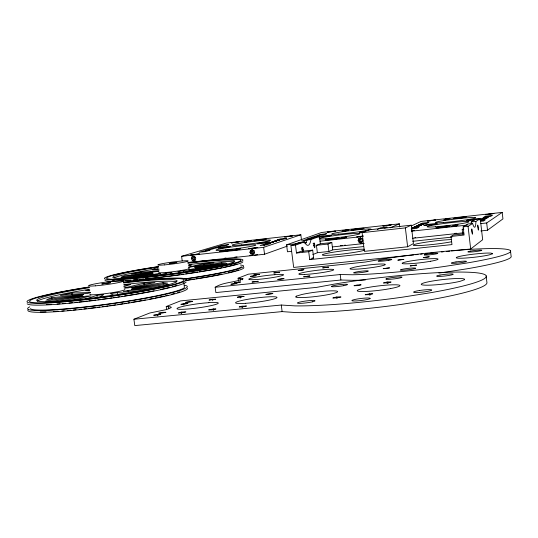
<?xml version="1.0" encoding="UTF-8"?>
<svg xmlns="http://www.w3.org/2000/svg" width="538" height="538" viewBox="0 0 538 538"><rect width="100%" height="100%" fill="white"/><g stroke="black" fill="none" stroke-linecap="round" stroke-linejoin="round"><path stroke-width="0.81" d="M451.483 250.984L470.683 248.98L482.673 239.719L480.246 218.717L475.915 221.421L475.881 222.517A22.287 2.865 83.7 0 1 472.895 224.4L472.626 223.478L467.838 224.003L463.131 226.875L464.079 235.045L451.012 236.451L451.967 244.588L309.713 259.605L308.725 251.71L312.679 250.136L313.654 257.937L309.713 259.605M471.18 223.028L471.214 221.938L475.666 219.222L480.246 218.717M312.84 254.575L317.353 252.712L316.425 245.301L320.366 243.775L319.451 236.451L310.924 239.544L310.756 240.614A21.513 5.481 83.6 0 1 304.891 242.759L304.468 241.892L300.002 242.376L290.917 245.644L293.667 267.433L413.904 254.898M319.451 236.451L315.174 236.922L306.546 240.029L306.371 241.098A21.493 5.548 83.5 0 1 305.705 243.378M191.4 258.677L191.824 256.996L193.263 256.162L194.884 256.66L195.731 258.206L195.314 259.894L193.868 260.728L192.248 260.224L191.4 258.677L192.705 258.28L193.122 256.599L191.824 256.996M194.776 259.437L193.929 257.897L194.352 256.222M249.941 252.329L250.378 250.621L251.865 249.773L253.519 250.278L254.38 251.845L253.943 253.553L252.456 254.4L250.802 253.896L249.941 252.329L251.085 251.939L251.522 250.237L252.51 249.672M254.118 253.465L253.021 253.129L252.161 251.576L252.598 249.874M358.133 240.587L358.611 238.838L360.171 237.964L361.906 238.475L362.794 240.082L362.316 241.831L360.749 242.705L359.021 242.187L358.133 240.587L358.974 240.224L359.451 238.482L360.487 237.897M362.37 241.992L360.655 241.481L359.767 239.887L360.245 238.146M345.201 245.046L344.623 245.234M340.426 245.658L342.363 245.57M170.082 274.01L171.898 272.403L166.027 273.082L157.755 275.752M480.858 230.936L487.529 230.217L502.936 218.905L502.196 212.409L421.066 221.421L411.415 225.906M99.483 297.4L103.572 294.602L96.887 295.369L84.338 299.41M480.851 223.6L486.695 222.961L502.196 212.409M463.131 226.875L468.047 226.337L472.626 223.478M451.012 236.451L453.305 235.019L463.796 233.895M462.727 234.084L462.196 229.491L463.292 228.805M407.629 246.774L413.44 243.579L411.24 225.187L369.021 229.854L362.101 232.658L364.387 251.36L407.629 246.774L405.363 227.897L411.24 225.187M414.859 237.762L415.497 237.426M225.193 264.804L227.103 263.822L196.626 267.662L195.408 268.227L223.727 265.221M164.467 286.095L168.125 284.34L133.249 288.724L131.521 289.491L163.646 286.176M360.749 242.705L361.583 242.335L359.861 241.824L359.021 242.187M360.655 241.481L362.841 240.526M390.171 227.809L399.378 223.828L399.761 227.009M359.767 239.887L362.699 238.63M384.657 228.105L387.125 227.056L380.716 227.769L378.187 228.825M358.611 238.838L359.451 238.482M317.353 252.712L328.913 251.481L332.706 249.874L363.56 246.572M316.425 245.301L327.992 244.05L331.798 242.537L332.706 249.874M486.157 275.954L486.897 282.376A107.714 11.675 -6.8 0 1 431.745 299.545L403.48 304.064A107.714 11.675 -6.8 0 1 295.846 312.565L282.12 311.603L134.782 325.591L133.915 319.242L149.772 313.002L166.706 309.532L171.319 307.534L170.802 306.889L166.242 306.519L166.639 309.484M166.242 306.519L180.465 300.917L316.512 287.386L333.661 284.225A107.755 11.137 -6.8 0 1 474.503 272.578A107.755 11.137 -6.8 0 1 430.925 292.665L402.646 297.144A107.755 11.137 -6.8 0 1 294.999 305.88L281.28 305.039L133.915 319.242M365.282 279.989A90.431 8.157 -6.7 0 1 353.21 280.325L340.897 280.016L215.866 292.578L215.166 287.252C223.721 281.872 234.333 282.84 243.196 278.765L238.099 278.22L238.475 281.105M238.099 278.22L248.348 274.185L365.295 262.046L379.505 259.538A90.458 7.788 -6.7 0 1 499.419 248.684A90.458 7.788 -6.7 0 1 466.264 263.116L443.083 266.66A90.458 7.788 -6.7 0 1 352.525 274.763L340.218 274.535L215.166 287.252M304.468 241.892L295.49 245.146L296.485 253.028L300.574 251.441L312.679 250.136M51.796 297.709L46.752 299.605L81.594 295.221L83.578 294.434L51.796 297.709L52.004 299.168M188.293 262.463L264.535 254.245L287.413 246.074M291.636 251.327L287.467 251.777L286.586 244.83L321.63 232.47L399.378 223.828M252.456 254.4L253.593 254.01L251.939 253.499L250.802 253.896M253.021 253.129L254.508 252.618M252.161 251.576L254.4 250.816M182.194 260.822L181.595 256.303L263.654 247.339L300.836 234.776L301.515 240.224M250.378 250.621L251.522 250.237M263.976 244.306L260.19 245.55L266.66 244.844L270.379 243.6L263.976 244.306L264.185 245.967M123.7 286.727L130.62 284.501L124.063 285.254M188.757 265.759L191.858 264.763L188.596 265.14M193.868 260.728L195.166 260.325L193.552 259.82L192.248 260.224M193.929 257.897L195.442 257.433M181.595 256.303L226.263 243.068L300.836 234.776M208.596 302.686L208.879 302.618A20.679 2.044 -7.7 0 1 208.058 306.25A20.679 2.044 -7.7 0 1 177.083 308.825A20.679 2.044 -7.7 0 1 204.164 303.055L208.885 302.659M71.769 300.466L90.956 295.9L86.188 296.149L59.012 301.502M124.11 287.998L143.935 283.277L155.005 282.611L128.051 287.917L124.776 288.086M274.636 274.696L274.857 274.642A17.391 1.459 -7.3 0 1 275.712 277.043A17.391 1.459 -7.3 0 1 249.007 279.464A17.391 1.459 -7.3 0 1 270.802 275.039L274.884 274.669M311.314 238.637L311.798 238.502L306.842 239.087L310.863 238.717M146.941 276.781L160.727 273.586L156.37 273.876L135.072 277.938M188.569 267.137L203.801 263.607L213.895 262.9L188.623 267.379M154.285 288.482L128.111 290.433L123.242 291.488L140.445 290.964M90.418 292.753L87.149 293.486L60.431 295.476L71.978 293.055L90.371 292.497M158.394 271.428L131.487 274.01L141.03 272.067L158.945 271.219M313.782 237.749L309.343 238.233L314.071 237.567M163.095 282.558L131.433 287.917L133.209 288.186L167.607 283.143L163.095 282.558L163.29 284.01M242.026 306.216L239.181 306.949L242.685 306.895L246.478 306.028L242.026 306.216L242.234 307.81M181.414 312.107C169.873 314.804 195.718 310.829 181.414 312.107L181.622 313.681M126.248 278.375L153.256 273.923L151.595 273.741L120.969 278.166L123.155 278.455M221.488 262.685L194.474 267.137L196.303 267.285L226.021 262.995L221.488 262.685L221.683 264.165M128.629 293.304L117.244 292.591L110.525 293.654L113.451 295.241M183.7 303.6C172.913 306.055 197.15 302.369 183.7 303.6L183.902 305.08M240.009 296.599L237.345 297.245L244.124 296.398L240.009 296.599L240.204 298.079M377.414 229.423L377.952 229.336M192.355 270.883L183.653 270.701L177.917 271.589L181.024 272.463M456.406 233.216L454.59 233.465M301.831 270.204L303.936 269.706L298.186 270.426L301.831 270.204L301.092 270.305M89.799 289.962L85.65 290.607L89.745 290.863M237.043 256.868L234.702 257.171M159.033 269.067L152.604 270.049L159.073 270.184M480.078 219.988L484.22 219.639L480.138 220.224M315.342 237.002C322.296 235.745 306.109 237.877 314.723 237.09M387.017 282.1C374.199 284.562 400.743 281.287 387.017 282.1L387.205 283.627M157.627 314.347L153.666 315.214L156.861 315.187L160.795 314.219L157.627 314.347L157.836 315.907M336.761 297.016C322.901 299.753 351.112 296.203 336.761 297.016L336.963 298.651M212.591 299.283L209.02 300.056L215.731 299.215L212.591 299.283L212.779 300.749M240.56 297.178L241.488 297.05M213.451 308.933L208.67 309.901L212.059 309.861L215.913 308.994L213.451 308.933L213.66 310.52M362.101 232.658L405.363 227.897M308.745 239.383L305.483 239.74L302.094 240.957L307.03 240.412M412.054 228.025L418.873 227.278L416.594 228.388L411.234 228.973M480.481 220.506L485.155 219.988L483.554 221.037L480.407 221.387M306.546 240.029L310.924 239.544M471.214 221.938L475.915 221.421M369.727 293.782L365.228 294.743L369.202 294.649L372.726 293.795L369.727 293.782L369.929 295.423M300.554 242.806L295.624 243.586L298.805 243.237M363.217 235.953L356.721 236.908L363.244 236.195M412.162 230.6L414.65 230.331L411.509 230.916M286.586 244.83L297.433 243.647M304.111 242.914L306.613 242.638M319.962 241.185L362.518 236.532M411.59 231.172L467.502 225.059M290.917 245.644L295.49 245.146M313.069 243.606L314.522 243.445L314.952 246.902L314.622 247.783L313.715 245.57L314.01 242.894L314.522 243.445M320.366 243.775L331.798 242.537M313.459 245.267L314.912 245.113M462.196 229.491L463.837 229.316M301.381 248.025L302.874 247.863L303.324 251.441M301.791 249.74L303.291 249.578M194.494 261.522L196.767 261.28M249.787 255.563L252.12 255.308M254.454 255.059L257.567 254.723M360.03 243.674L362.478 243.411M332.518 246.922L364.219 243.506M412.444 238.307L463.332 232.826M296.485 253.028L308.725 251.71M412.747 241.3L451.933 237.103M312.04 258.106L313.654 257.937M415.578 254.73L418.08 254.467M420.588 254.205L422.256 254.03M425.598 253.68L427.266 253.506M430.608 253.163L433.11 252.9M441.463 252.026L443.13 251.851M446.473 251.508L449.808 251.159M213.458 267.251L192.712 268.96L188.704 269.807L205.005 269.027M215.119 267.11L216.78 266.976M302.874 247.863L302.329 247.292L301.973 248.206L302.423 251.797M358.974 240.224L359.861 241.824M251.085 251.939L251.939 253.499M192.705 258.28L193.552 259.82M96.887 295.369L97.196 297.635M71.978 293.055L72.274 295.201M128.111 290.433L128.32 291.932M117.244 292.591L117.553 294.851M143.935 283.277L144.157 284.938M141.03 272.067L141.232 273.533M183.653 270.701L183.855 272.235M183.74 282.376L184.433 287.561A77.949 6.416 -7.9 0 1 106.49 304.239A77.949 6.416 -7.9 0 1 30.417 308.644M166.027 273.082L166.235 274.622M168.448 306.539L168.75 308.772M203.801 263.607L203.989 265.066M242.416 278.354L242.604 279.807M240.116 278.18L240.399 280.345M263.654 247.339L264.535 254.245M281.28 305.039L282.12 311.603M327.992 244.05L328.913 251.481M340.218 274.535L340.897 280.016M387.925 281.993L388.113 283.526M468.047 226.337L470.683 248.98M510.488 250.789L511.1 256.175A90.431 8.157 -6.7 0 1 466.923 268.812L443.756 272.383A90.431 8.157 -6.7 0 1 438.867 273.055M486.695 222.961L487.529 230.217M226.021 258.005A6.859 0.444 -7.4 0 1 224.857 258.139M318.819 237.002A6.678 0.39 -7.1 0 1 326.196 235.59A6.678 0.39 -7.1 0 1 330.682 235.637A6.678 0.39 -7.1 0 1 319.511 237.009M362.975 232.329A6.745 0.39 -7 0 1 359.451 232.322A6.745 0.39 -7 0 1 365.618 231.253M474.207 220.076A6.954 0.41 -6.7 0 1 466.338 220.58A6.954 0.41 -6.7 0 1 474.65 219.215A6.954 0.41 -6.7 0 1 479.661 219.181M184.581 285.288A80.619 6.638 -7.9 0 1 108.663 304.192A80.619 6.638 -7.9 0 1 29.731 306.842M186.182 282.067A80.471 6.301 -7.9 0 1 105.663 298.967A80.471 6.301 -7.9 0 1 27.149 303.755M176.76 285.422A77.97 6.106 -7.9 0 1 172.658 286.593M169.147 287.494A77.97 6.106 -7.9 0 1 160.761 289.417M154.056 290.802A77.97 6.106 -7.9 0 1 137.486 293.862M136.713 293.997A77.97 6.106 -7.9 0 1 124.52 295.987M122.846 296.25A77.97 6.106 -7.9 0 1 121.164 296.505M119.483 296.761A77.97 6.106 -7.9 0 1 117.802 297.016M116.154 297.258A77.97 6.106 -7.9 0 1 113.706 297.615M112.065 297.85A77.97 6.106 -7.9 0 1 109.584 298.2M107.93 298.435A77.97 6.106 -7.9 0 1 102.119 299.222M100.472 299.437A77.97 6.106 -7.9 0 1 98.01 299.753M95.576 300.07A77.97 6.106 -7.9 0 1 93.888 300.278M92.206 300.486A77.97 6.106 -7.9 0 1 88.844 300.89M87.176 301.085A77.97 6.106 -7.9 0 1 83.854 301.462M82.213 301.65A77.97 6.106 -7.9 0 1 78.978 302M77.391 302.168A77.97 6.106 -7.9 0 1 75.044 302.41M72.428 302.672A77.97 6.106 -7.9 0 1 68.985 302.995M65.629 303.298A77.97 6.106 -7.9 0 1 62.381 303.573M60.027 303.762A77.97 6.106 -7.9 0 1 57.021 303.977M51.54 304.326A77.97 6.106 -7.9 0 1 46.557 304.562M123.646 282.437A77.976 6.005 -7.9 0 1 170.499 285.315A77.976 6.005 -7.9 0 1 42.919 302.86A77.976 6.005 -7.9 0 1 88.878 287.218M179.712 291.798A77.943 6.517 -7.9 0 1 177.695 292.477M174.494 293.445A77.943 6.517 -7.9 0 1 171.743 294.199M167.997 295.154A77.943 6.517 -7.9 0 1 165.751 295.692M164.184 296.055A77.943 6.517 -7.9 0 1 157.405 297.534M156.518 297.722A77.943 6.517 -7.9 0 1 155.025 298.032M153.505 298.341A77.943 6.517 -7.9 0 1 149.537 299.121M145.388 299.908A77.943 6.517 -7.9 0 1 143.686 300.217M141.965 300.534A77.943 6.517 -7.9 0 1 131.312 302.369M129.671 302.638A77.943 6.517 -7.9 0 1 128.017 302.907M126.356 303.176A77.943 6.517 -7.9 0 1 124.681 303.439M123.007 303.701A77.943 6.517 -7.9 0 1 117.963 304.468M115.529 304.831A77.943 6.517 -7.9 0 1 109.765 305.658M108.104 305.887A77.943 6.517 -7.9 0 1 105.616 306.23M103.962 306.452A77.943 6.517 -7.9 0 1 102.307 306.673M99.839 306.996A77.943 6.517 -7.9 0 1 97.398 307.312M95.744 307.514A77.943 6.517 -7.9 0 1 88.192 308.429M86.524 308.617A77.943 6.517 -7.9 0 1 84.049 308.893M81.608 309.162A77.943 6.517 -7.9 0 1 79.2 309.417M76.066 309.733A77.943 6.517 -7.9 0 1 73.444 309.996M70.855 310.238A77.943 6.517 -7.9 0 1 67.479 310.534M64.204 310.809A77.943 6.517 -7.9 0 1 61.823 310.991M58.043 311.26A77.943 6.517 -7.9 0 1 53.444 311.536M46.053 311.838A77.943 6.517 -7.9 0 1 40.236 311.879M124.762 289.431A17.687 1.385 -7.9 0 1 107.136 293.425A17.687 1.385 -7.9 0 1 90.081 294.151M123.874 282.235A80.478 6.194 -7.9 0 1 172.523 285.167A80.478 6.194 -7.9 0 1 40.706 303.284A80.478 6.194 -7.9 0 1 88.743 287.063M37.317 301.166A70.861 5.548 -7.9 0 1 89.14 289.37M123.747 284.595A70.861 5.548 -7.9 0 1 176.316 281.979M187.533 288.334A80.606 6.738 -7.9 0 1 103.094 306.821A80.606 6.738 -7.9 0 1 28.413 309.532M123.525 282.954A70.868 5.454 -7.9 0 1 164.433 285.812A70.868 5.454 -7.9 0 1 48.918 301.67A70.868 5.454 -7.9 0 1 89.718 287.601M364.374 250.21A21.641 1.56 -7 0 1 331.455 255.086A21.641 1.56 -7 0 1 331.025 252.591A21.641 1.56 -7 0 1 364.219 249.282M451.483 241.764A22.179 1.614 -6.7 0 1 419.996 245.516A22.179 1.614 -6.7 0 1 419.949 243.196A22.179 1.614 -6.7 0 1 451.443 239.544M240.439 265.032A69.947 5.098 -7.6 0 1 185.018 279.014M242.887 261.838A69.819 4.835 -7.6 0 1 176.363 275.335A69.819 4.835 -7.6 0 1 104.971 280.473M241.34 266.646A67.64 4.923 -7.6 0 1 184.151 278.946M237.177 263.923A67.653 4.687 -7.6 0 1 230.163 265.873M229.511 266.028A67.653 4.687 -7.6 0 1 223.586 267.352M221.925 267.695A67.653 4.687 -7.6 0 1 199.349 271.764M197.715 272.026A67.653 4.687 -7.6 0 1 185.879 273.829M183.519 274.172A67.653 4.687 -7.6 0 1 181.131 274.508M179.524 274.73A67.653 4.687 -7.6 0 1 159.994 277.238M158.34 277.426A67.653 4.687 -7.6 0 1 150.297 278.321M149.524 278.402A67.653 4.687 -7.6 0 1 145.3 278.839M143.633 279A67.653 4.687 -7.6 0 1 139.571 279.383M137.217 279.592A67.653 4.687 -7.6 0 1 133.471 279.901M130.788 280.11A67.653 4.687 -7.6 0 1 125.731 280.446M114.305 280.849A67.653 4.687 -7.6 0 1 112.186 280.816M153.599 268.946A67.653 4.687 -7.6 0 1 155.206 268.697M188.011 262.82A67.66 4.607 -7.6 0 1 229.201 264.501A67.66 4.607 -7.6 0 1 118.347 279.215A67.66 4.607 -7.6 0 1 158.266 266.767M189.006 268.341A15.353 1.063 -7.6 0 1 174.601 271.508A15.353 1.063 -7.6 0 1 158.892 272.41M188.038 262.678A69.826 4.755 -7.6 0 1 230.957 264.366A69.826 4.755 -7.6 0 1 116.302 279.565A69.826 4.755 -7.6 0 1 158.636 266.572M114.117 277.769A61.487 4.257 -7.6 0 1 157.99 268.684M188.946 264.568A61.487 4.257 -7.6 0 1 234.057 262.114M187.93 263.216A61.493 4.19 -7.6 0 1 223.936 264.938A61.493 4.19 -7.6 0 1 123.626 278.254A61.493 4.19 -7.6 0 1 158.616 267.11M238.522 269.861A67.633 5.003 -7.6 0 1 236.733 270.479M235.301 270.917A67.633 5.003 -7.6 0 1 228.24 272.739M221.891 274.138A67.633 5.003 -7.6 0 1 220.15 274.494M219.262 274.669A67.633 5.003 -7.6 0 1 196.067 278.771M194.386 279.034A67.633 5.003 -7.6 0 1 192.698 279.296M190.997 279.558A67.633 5.003 -7.6 0 1 186.72 280.197M243.781 267.42A69.947 5.178 -7.6 0 1 185.227 280.607M478.437 229.222L478.309 230.109L477.717 225.039L478.437 229.222M472.539 233.257L472.398 234.185L471.765 231.777L471.786 228.926L472.539 233.257M110.586 282.699L101.877 283.963L110.586 282.699M279.424 240.278L274.615 240.923L279.424 240.278M276.747 241.165L271.905 241.811L276.747 241.165M429.176 256.814L423.292 257.554L429.176 256.814M424.314 254.817L424.267 254.965A6.859 0.558 -6.7 0 0 429.99 254.797A6.859 0.558 -6.7 0 0 437.28 253.613L437.777 253.411A6.859 0.558 -6.7 0 0 432.081 253.438A6.859 0.558 -6.7 0 0 424.314 254.817M415.43 268.166L415.356 268.354A7.619 0.693 -6.8 0 1 406.6 269.955A7.619 0.693 -6.8 0 1 400.447 269.868L401.045 269.619A7.619 0.693 -6.8 0 1 409.189 268.274A7.619 0.693 -6.8 0 1 415.43 268.166M416.513 265.113L410.259 265.9L416.513 265.113M423.245 224.333L418.362 224.945L423.245 224.333M421.584 225.119L416.668 225.738L421.584 225.119M403.789 259.383L397.938 260.123L403.789 259.383M386.109 278.906L385.988 279.121A8.083 0.78 -6.8 0 0 392.532 279.067A8.083 0.78 -6.8 0 0 401.254 277.601L401.893 277.326A8.083 0.78 -6.8 0 0 395.45 277.178A8.083 0.78 -6.8 0 0 386.109 278.906M389.485 267.89L383.271 268.67L389.485 267.89M370.09 298.348L369.922 298.637A9.173 1.009 -6.9 0 1 359.115 300.722A9.173 1.009 -6.9 0 1 352.108 300.345L352.915 299.996A9.173 1.009 -6.9 0 1 362.881 298.274A9.173 1.009 -6.9 0 1 370.09 298.348M360.944 284.851L357.649 285.617L354.004 285.725L357.299 284.965L360.944 284.851M346.674 237.13L341.933 237.735L346.674 237.13M344.333 238.052L339.559 238.664L344.333 238.052M348.631 229.867L344.313 230.419L348.631 229.867M346.533 230.661L342.181 231.212L346.533 230.661M350.366 268.375L349.976 268.818A17.794 1.52 -6.9 0 0 372.969 267.44A17.794 1.52 -6.9 0 0 382.484 264.003A17.794 1.52 -6.9 0 0 354.535 267.171L350.366 268.375M213.546 248.677L208.704 249.323L213.546 248.677M210.385 249.625L205.503 250.278L210.385 249.625M328.516 267.164L322.76 267.884L328.516 267.164M296.324 296.176L295.624 296.821A21.157 2.159 -7.1 0 0 322.127 295.638A21.157 2.159 -7.1 0 0 334.75 290.883A21.157 2.159 -7.1 0 0 301.67 294.542L296.324 296.176M309.875 275.994L303.768 276.761L309.875 275.994M272.8 293.56L265.994 294.414L272.8 293.56M283.916 278.644L277.843 279.404L283.916 278.644M279.552 272.228L273.855 272.948L279.552 272.228M258.153 281.28L252.114 282.04L258.153 281.28M492.122 215.435L490.669 216.39L483.904 217.137L485.424 216.175L492.122 215.435M319.485 235.792L314.71 236.39L319.485 235.792M493.81 213.546L485.686 214.649L493.81 213.546M259.45 274.299L253.781 275.012L259.45 274.299M256.068 275.678L250.345 276.391L256.068 275.678M487.065 218.004L481.9 218.61L487.065 218.004M488.242 217.258L483.117 217.863L488.242 217.258M240.479 281.999L234.528 282.746L240.479 281.999M236.976 283.418L231.031 284.239L236.976 283.418M192.375 301.515L185.697 302.349L192.375 301.515M165.791 312.296L161.891 313.156L158.717 313.183L162.617 312.329L165.791 312.296M240.459 248.764L235.819 249.356L240.459 248.764M237.352 249.753L232.672 250.352L237.352 249.753M251.636 240.634L247.399 241.179L251.636 240.634M152.187 272.954L121.023 277.171L124.641 275.752L152.886 272.753L152.187 272.954M248.886 241.488L244.622 242.033L248.886 241.488M273.546 242.167L268.738 242.773L273.546 242.167M270.796 243.082L265.954 243.694L270.796 243.082M464.529 279.699L460.192 281.287A21.863 2.266 -6.5 0 1 426.957 285.201A21.863 2.266 -6.5 0 1 431.294 281.246A21.863 2.266 -6.5 0 1 463.036 278.697L464.516 279.101L464.529 279.699M435.686 220.002L427.596 221.098L435.686 220.002M428.786 222.45L426.715 223.458L420.124 224.185L422.263 223.169L428.786 222.45M417.878 226.834L412.747 227.433L417.878 226.834M419.566 226.014L414.542 226.646L419.566 226.014M492.566 253.761L489.123 254.925A18.346 1.58 -6.5 0 1 461.268 258.233A18.346 1.58 -6.5 0 1 464.301 255.476A18.346 1.58 -6.5 0 1 491.107 253.116L492.566 253.761M220.15 246.76L215.476 247.352L220.15 246.76M217.076 247.682L212.369 248.274L217.076 247.682M391.065 224.958L383.002 226.047L391.065 224.958M176.827 262.463L169.248 263.418L176.827 262.463M456.459 225.832L451.564 226.417L456.459 225.832M457.952 224.985L453.09 225.563L457.952 224.985M335.369 231.145L327.346 232.228L335.369 231.145M326.499 233.774L323.466 234.871L317.158 235.57L320.251 234.46L326.499 233.774M485.417 218.865L480.36 219.423L485.417 218.865M449.822 218.67L445.397 219.168L449.822 218.67M448.436 219.39L443.971 219.894L448.436 219.39M257.749 247.493L248.899 248.697L257.749 247.493M292.591 235.893L284.602 236.976L292.591 235.893M286.599 238.186L283.203 239.323L277.009 240.009L280.459 238.865L286.599 238.186M209.827 250.257L205.55 251.549L199.255 252.241L203.593 250.943L209.827 250.257M228.502 244.622L224.595 245.799L218.549 246.471L222.517 245.281L228.502 244.622M199.363 253.875L190.56 255.073L199.363 253.875M239.175 241.824L231.219 242.9L239.175 241.824M312.531 301.798L310.722 302.181A8.87 0.948 -7.2 0 1 298.637 303.345A8.87 0.948 -7.2 0 1 301.757 301.65L303.862 301.287A8.87 0.948 -7.2 0 1 312.343 300.466L313.768 300.486A8.87 0.948 -7.2 0 1 312.531 301.798M439.99 275.073L438.443 275.395A8.332 0.82 -6.6 0 0 438.268 276.424L439.775 276.404A8.332 0.82 -6.6 0 0 448.013 275.591L449.909 275.268A8.332 0.82 -6.6 0 0 451.557 273.923A8.332 0.82 -6.6 0 0 439.99 275.073M366.486 271.703L365.026 271.999A7.404 0.659 -6.9 0 1 354.845 273.035A7.404 0.659 -6.9 0 1 357.01 271.851L358.738 271.569A7.404 0.659 -6.9 0 1 365.894 270.843L367.145 270.822A7.404 0.659 -6.9 0 1 366.486 271.703M470.521 251.098L469.244 251.354A7.048 0.585 -6.5 0 0 469.297 252.06L470.602 252.019A7.048 0.585 -6.5 0 0 477.589 251.3L479.163 251.038A7.048 0.585 -6.5 0 0 480.34 250.083A7.048 0.585 -6.5 0 0 470.521 251.098M419.465 290.513L417.38 290.87A9.159 1.002 -6.6 0 0 414.146 292.41L415.262 292.517A9.159 1.002 -6.6 0 0 426.997 291.475A9.159 1.002 -6.6 0 0 431.167 289.753L430.03 289.652A9.159 1.002 -6.6 0 0 419.465 290.513M390.595 288.57L385.544 289.431A21.48 2.213 -6.8 0 1 364.347 291.502L360.689 291.488A21.48 2.213 -6.8 0 1 366.849 287.682L371.778 286.848A21.48 2.213 -6.8 0 1 392.424 284.817L396.116 284.804A21.48 2.213 -6.8 0 1 390.595 288.57M82.919 296.115L49.059 301.845L45.77 301.018L81.366 295.799L82.919 296.115M456.009 261.932L454.301 262.214A7.626 0.686 -6.5 0 0 451.866 263.304L452.848 263.351A7.626 0.686 -6.5 0 0 462.667 262.409A7.626 0.686 -6.5 0 0 465.874 261.186L464.886 261.138A7.626 0.686 -6.5 0 0 456.009 261.932M343.708 285.651L341.791 285.974A8.09 0.787 -7 0 1 332.592 286.754L331.724 286.667A8.09 0.787 -7 0 1 336.082 285.187A8.09 0.787 -7 0 1 346.203 284.246L347.084 284.326A8.09 0.787 -7 0 1 343.708 285.651M430.669 261.253L426.5 261.939A18.05 1.547 -6.7 0 1 408.618 263.775L405.423 263.842A18.05 1.547 -6.7 0 1 409.754 261.165L413.836 260.5A18.05 1.547 -6.7 0 1 431.328 258.697L434.543 258.617A18.05 1.547 -6.7 0 1 430.669 261.253M388.833 260.291L387.239 260.547A6.859 0.565 -6.9 0 1 379.344 261.273L378.557 261.233A6.859 0.565 -6.9 0 1 381.946 260.136A6.859 0.565 -6.9 0 1 390.622 259.289L391.422 259.323A6.859 0.565 -6.9 0 1 388.833 260.291M220.856 247.984A6.537 0.37 -7.4 0 0 230.842 246.397A6.537 0.37 -7.4 0 0 221.4 247.265A6.537 0.37 -7.4 0 0 220.856 247.984M222.409 251.475A6.866 0.41 -7.4 0 0 232.887 249.793A6.866 0.41 -7.4 0 0 222.967 250.695A6.866 0.41 -7.4 0 0 222.409 251.475M225.483 249.908A20.088 1.163 -7.4 0 0 255.866 245.039A20.088 1.163 -7.4 0 0 226.491 247.749A20.088 1.163 -7.4 0 0 225.483 249.908M260.069 243.667A6.591 0.377 -7.3 0 0 269.968 242.087A6.591 0.377 -7.3 0 0 260.271 242.981A6.591 0.377 -7.3 0 0 260.069 243.667M256.848 240.661A6.288 0.343 -7.3 0 0 266.31 239.168A6.288 0.343 -7.3 0 0 257.077 240.035A6.288 0.343 -7.3 0 0 256.848 240.661M241.501 244.898A19.307 1.076 -7.3 0 0 270.513 240.284A19.307 1.076 -7.3 0 0 242.093 242.941A19.307 1.076 -7.3 0 0 241.501 244.898M327.326 239.961A7.014 0.43 -7.1 0 0 338.859 238.307A7.014 0.43 -7.1 0 0 330.029 238.899A7.014 0.43 -7.1 0 0 327.326 239.961M325.92 238.778A20.538 1.217 -7.1 0 0 359.498 233.969A20.538 1.217 -7.1 0 0 333.278 235.792A20.538 1.217 -7.1 0 0 325.92 238.778M353.54 229.901A6.429 0.356 -7 0 0 364.038 228.415A6.429 0.356 -7 0 0 355.8 229.013A6.429 0.356 -7 0 0 353.54 229.901M338.241 234.117A19.731 1.123 -7.1 0 0 370.42 229.531A19.731 1.123 -7.1 0 0 345.033 231.353A19.731 1.123 -7.1 0 0 338.241 234.117M426.298 225.314A6.866 0.403 -6.8 0 0 437.286 223.741A6.866 0.403 -6.8 0 0 428.053 224.407A6.866 0.403 -6.8 0 0 426.298 225.314M438.678 227.782A7.229 0.444 -6.8 0 0 450.205 226.121A7.229 0.444 -6.8 0 0 440.407 226.807A7.229 0.444 -6.8 0 0 438.678 227.782M435.296 226.787A21.15 1.271 -6.8 0 0 468.827 221.959A21.15 1.271 -6.8 0 0 439.835 224.057A21.15 1.271 -6.8 0 0 435.296 226.787M455.767 218.569A6.611 0.37 -6.8 0 0 466.264 217.076A6.611 0.37 -6.8 0 0 457.213 217.756A6.611 0.37 -6.8 0 0 455.767 218.569M443.433 222.51A20.316 1.17 -6.8 0 0 475.565 217.903A20.316 1.17 -6.8 0 0 447.609 219.995A20.316 1.17 -6.8 0 0 443.433 222.51M245.684 303.318A20.895 2.105 -7.4 0 0 276.996 297.494A20.895 2.105 -7.4 0 0 246.142 299.585A20.895 2.105 -7.4 0 0 245.684 303.318M95.508 285.826A17.7 1.264 -7.8 0 0 123.585 281.145A17.7 1.264 -7.8 0 0 99.51 283.082A17.7 1.264 -7.8 0 0 95.508 285.826M164.352 264.904A15.36 0.975 -7.5 0 0 188.199 261.031A15.36 0.975 -7.5 0 0 166.518 262.927A15.36 0.975 -7.5 0 0 164.352 264.904M304.34 274.474A17.579 1.493 -7.1 0 0 333.257 270.137A17.579 1.493 -7.1 0 0 311.24 271.085A17.579 1.493 -7.1 0 0 304.34 274.474"/></g></svg>
